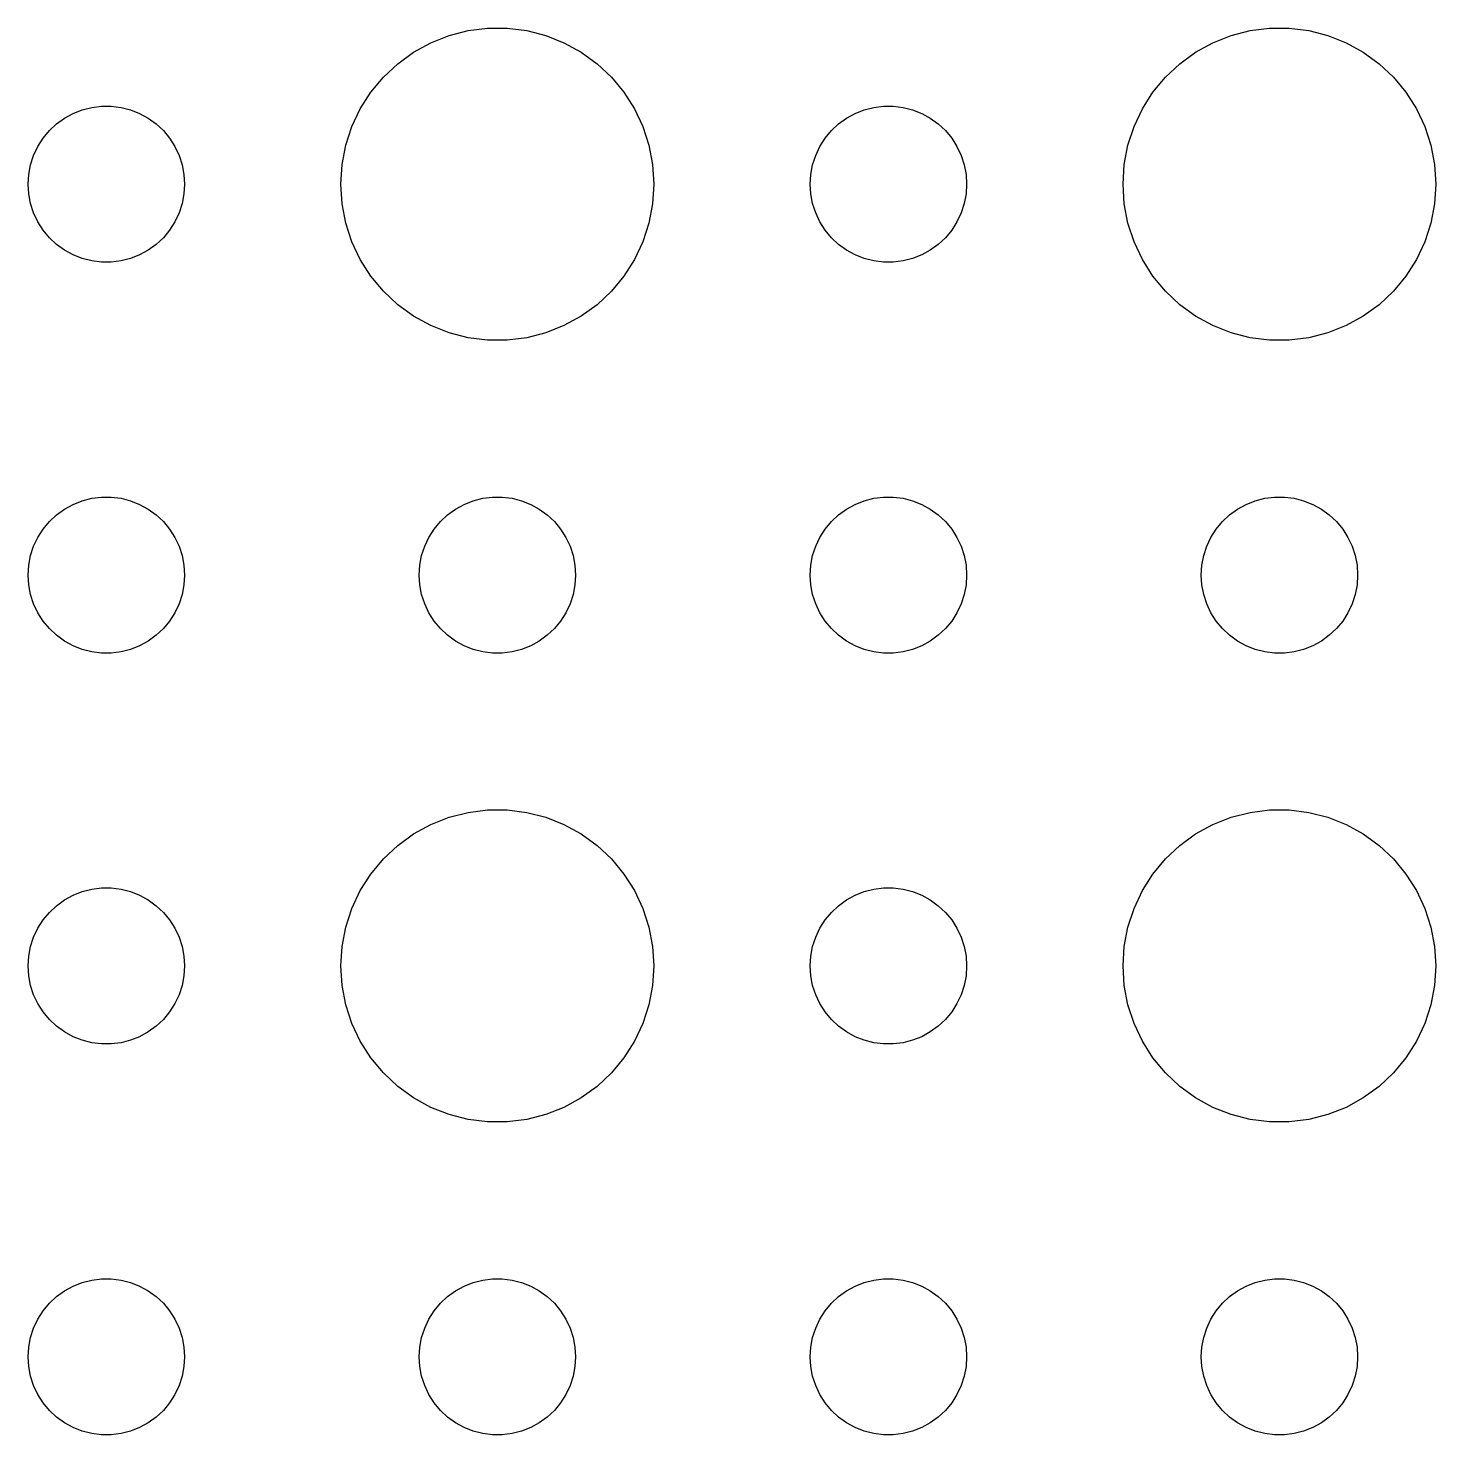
# Model space of a CAD drawing. Header units: metres. Extents: x -157 to 157, y -157 to 157.
# Drawn here: x 6 to 33, y 81 to 107.99 of the extents above; entities that cross this region are included whole.
import ezdxf

# ---------------------------------------------------------------- set-up
doc = ezdxf.new("R2010")
doc.units = ezdxf.units.M

msp = doc.modelspace()

# ---------------------------------------------------------------- linework, layer by layer
for p, q in [((13.7227, 107.714), (14.0729, 107.853)), ((14.0729, 107.853), (14.4379, 107.947)), ((14.4379, 107.947), (14.8116, 107.994)), ((14.8116, 107.994), (15.1884, 107.994)), ((15.1884, 107.994), (15.5621, 107.947)), ((15.5621, 107.947), (15.927, 107.853)), ((15.927, 107.853), (16.2773, 107.714)), ((28.7227, 107.714), (29.0729, 107.853)), ((29.0729, 107.853), (29.4379, 107.947)), ((29.4379, 107.947), (29.8116, 107.994)), ((29.8116, 107.994), (30.1884, 107.994)), ((30.1884, 107.994), (30.5621, 107.947)), ((30.5621, 107.947), (30.927, 107.853)), ((30.927, 107.853), (31.2773, 107.714)), ((13.0877, 107.312), (13.3925, 107.533)), ((13.3925, 107.533), (13.7227, 107.714)), ((16.2773, 107.714), (16.6075, 107.533)), ((16.6075, 107.533), (16.9123, 107.312)), ((28.0877, 107.312), (28.3925, 107.533)), ((28.3925, 107.533), (28.7227, 107.714)), ((31.2773, 107.714), (31.6075, 107.533)), ((31.6075, 107.533), (31.9123, 107.312)), ((12.8131, 107.054), (13.0877, 107.312)), ((16.9123, 107.312), (17.1869, 107.054)), ((27.8131, 107.054), (28.0877, 107.312)), ((31.9123, 107.312), (32.1869, 107.054)), ((12.5729, 106.763), (12.8131, 107.054)), ((17.1869, 107.054), (17.427, 106.763)), ((27.5729, 106.763), (27.8131, 107.054)), ((32.1869, 107.054), (32.427, 106.763)), ((12.3711, 106.445), (12.5729, 106.763)), ((17.427, 106.763), (17.6289, 106.445)), ((27.3711, 106.445), (27.5729, 106.763)), ((32.427, 106.763), (32.6289, 106.445)), ((6.86133, 106.357), (7.03647, 106.427)), ((7.03647, 106.427), (7.21892, 106.473)), ((7.21892, 106.473), (7.40581, 106.497)), ((7.40581, 106.497), (7.59418, 106.497)), ((7.59418, 106.497), (7.78107, 106.473)), ((7.78107, 106.473), (7.96352, 106.427)), ((7.96352, 106.427), (8.13866, 106.357)), ((12.2107, 106.104), (12.3711, 106.445)), ((17.6289, 106.445), (17.7893, 106.104)), ((21.8613, 106.357), (22.0365, 106.427)), ((22.0365, 106.427), (22.2189, 106.473)), ((22.2189, 106.473), (22.4058, 106.497)), ((22.4058, 106.497), (22.5942, 106.497)), ((22.5942, 106.497), (22.7811, 106.473)), ((22.7811, 106.473), (22.9635, 106.427)), ((22.9635, 106.427), (23.1387, 106.357)), ((27.2107, 106.104), (27.3711, 106.445)), ((32.6289, 106.445), (32.7893, 106.104)), ((6.40654, 106.027), (6.54385, 106.156)), ((6.54385, 106.156), (6.69626, 106.266)), ((6.69626, 106.266), (6.86133, 106.357)), ((8.13866, 106.357), (8.30373, 106.266)), ((8.30373, 106.266), (8.45613, 106.156)), ((8.45613, 106.156), (8.59344, 106.027)), ((21.4065, 106.027), (21.5439, 106.156)), ((21.5439, 106.156), (21.6963, 106.266)), ((21.6963, 106.266), (21.8613, 106.357)), ((23.1387, 106.357), (23.3037, 106.266)), ((23.3037, 106.266), (23.4561, 106.156)), ((23.4561, 106.156), (23.5934, 106.027)), ((6.18553, 105.723), (6.28647, 105.882)), ((6.28647, 105.882), (6.40654, 106.027)), ((8.59344, 106.027), (8.71352, 105.882)), ((8.71352, 105.882), (8.81445, 105.723)), ((12.0942, 105.746), (12.2107, 106.104)), ((17.7893, 106.104), (17.9057, 105.746)), ((21.1855, 105.723), (21.2865, 105.882)), ((21.2865, 105.882), (21.4065, 106.027)), ((23.5934, 106.027), (23.7135, 105.882)), ((23.7135, 105.882), (23.8145, 105.723)), ((27.0942, 105.746), (27.2107, 106.104)), ((32.7893, 106.104), (32.9057, 105.746)), ((6.10533, 105.552), (6.18553, 105.723)), ((8.81445, 105.723), (8.89465, 105.552)), ((12.0237, 105.376), (12.0942, 105.746)), ((17.9057, 105.746), (17.9763, 105.376)), ((21.1053, 105.552), (21.1855, 105.723)), ((23.8145, 105.723), (23.8947, 105.552)), ((27.0237, 105.376), (27.0942, 105.746)), ((32.9057, 105.746), (32.9763, 105.376)), ((6.01183, 105.188), (6.04712, 105.373)), ((6.04712, 105.373), (6.10533, 105.552)), ((8.89465, 105.552), (8.95287, 105.373)), ((8.95287, 105.373), (8.98816, 105.188)), ((12, 105), (12.0237, 105.376)), ((17.9763, 105.376), (18, 105)), ((21.0118, 105.188), (21.0471, 105.373)), ((21.0471, 105.373), (21.1053, 105.552)), ((23.8947, 105.552), (23.9529, 105.373)), ((23.9529, 105.373), (23.9882, 105.188)), ((27, 105), (27.0237, 105.376)), ((32.9763, 105.376), (33, 105)), ((6, 105), (6.01183, 105.188)), ((8.98816, 105.188), (9, 105)), ((21, 105), (21.0118, 105.188)), ((23.9882, 105.188), (24, 105)), ((6.01183, 104.812), (6, 105)), ((6.04712, 104.627), (6.01183, 104.812)), ((8.98816, 104.812), (8.95287, 104.627)), ((9, 105), (8.98816, 104.812)), ((12.0237, 104.624), (12, 105)), ((18, 105), (17.9763, 104.624)), ((21.0118, 104.812), (21, 105)), ((21.0471, 104.627), (21.0118, 104.812)), ((23.9882, 104.812), (23.9529, 104.627)), ((24, 105), (23.9882, 104.812)), ((27.0237, 104.624), (27, 105)), ((33, 105), (32.9763, 104.624)), ((6.10533, 104.448), (6.04712, 104.627)), ((8.95287, 104.627), (8.89465, 104.448)), ((12.0942, 104.254), (12.0237, 104.624)), ((17.9763, 104.624), (17.9057, 104.254)), ((21.1053, 104.448), (21.0471, 104.627)), ((23.9529, 104.627), (23.8947, 104.448)), ((27.0942, 104.254), (27.0237, 104.624)), ((32.9763, 104.624), (32.9057, 104.254)), ((6.18553, 104.277), (6.10533, 104.448)), ((6.28647, 104.118), (6.18553, 104.277)), ((8.81445, 104.277), (8.71352, 104.118)), ((8.89465, 104.448), (8.81445, 104.277)), ((12.2107, 103.896), (12.0942, 104.254)), ((17.9057, 104.254), (17.7893, 103.896)), ((21.1855, 104.277), (21.1053, 104.448)), ((21.2865, 104.118), (21.1855, 104.277)), ((23.8145, 104.277), (23.7135, 104.118)), ((23.8947, 104.448), (23.8145, 104.277)), ((27.2107, 103.896), (27.0942, 104.254)), ((32.9057, 104.254), (32.7893, 103.896)), ((6.40654, 103.973), (6.28647, 104.118)), ((6.54385, 103.844), (6.40654, 103.973)), ((8.59344, 103.973), (8.45613, 103.844)), ((8.71352, 104.118), (8.59344, 103.973)), ((21.4065, 103.973), (21.2865, 104.118)), ((21.5439, 103.844), (21.4065, 103.973)), ((23.5934, 103.973), (23.4561, 103.844)), ((23.7135, 104.118), (23.5934, 103.973)), ((6.69626, 103.734), (6.54385, 103.844)), ((6.86133, 103.643), (6.69626, 103.734)), ((8.30373, 103.734), (8.13866, 103.643)), ((8.45613, 103.844), (8.30373, 103.734)), ((12.3711, 103.555), (12.2107, 103.896)), ((17.7893, 103.896), (17.6289, 103.555)), ((21.6963, 103.734), (21.5439, 103.844)), ((21.8613, 103.643), (21.6963, 103.734)), ((23.3037, 103.734), (23.1387, 103.643)), ((23.4561, 103.844), (23.3037, 103.734)), ((27.3711, 103.555), (27.2107, 103.896)), ((32.7893, 103.896), (32.6289, 103.555)), ((7.03647, 103.573), (6.86133, 103.643)), ((7.21892, 103.527), (7.03647, 103.573)), ((7.40581, 103.503), (7.21892, 103.527)), ((7.59418, 103.503), (7.40581, 103.503)), ((7.78107, 103.527), (7.59418, 103.503)), ((7.96352, 103.573), (7.78107, 103.527)), ((8.13866, 103.643), (7.96352, 103.573)), ((12.5729, 103.237), (12.3711, 103.555)), ((17.6289, 103.555), (17.427, 103.237)), ((22.0365, 103.573), (21.8613, 103.643)), ((22.2189, 103.527), (22.0365, 103.573)), ((22.4058, 103.503), (22.2189, 103.527)), ((22.5942, 103.503), (22.4058, 103.503)), ((22.7811, 103.527), (22.5942, 103.503)), ((22.9635, 103.573), (22.7811, 103.527)), ((23.1387, 103.643), (22.9635, 103.573)), ((27.5729, 103.237), (27.3711, 103.555)), ((32.6289, 103.555), (32.427, 103.237)), ((12.8131, 102.946), (12.5729, 103.237)), ((17.427, 103.237), (17.1869, 102.946)), ((27.8131, 102.946), (27.5729, 103.237)), ((32.427, 103.237), (32.1869, 102.946)), ((13.0877, 102.688), (12.8131, 102.946)), ((17.1869, 102.946), (16.9123, 102.688)), ((28.0877, 102.688), (27.8131, 102.946)), ((32.1869, 102.946), (31.9123, 102.688)), ((13.3925, 102.467), (13.0877, 102.688)), ((16.9123, 102.688), (16.6075, 102.467)), ((28.3925, 102.467), (28.0877, 102.688)), ((31.9123, 102.688), (31.6075, 102.467)), ((13.7227, 102.286), (13.3925, 102.467)), ((16.6075, 102.467), (16.2773, 102.286)), ((28.7227, 102.286), (28.3925, 102.467)), ((31.6075, 102.467), (31.2773, 102.286)), ((14.0729, 102.147), (13.7227, 102.286)), ((14.4379, 102.053), (14.0729, 102.147)), ((15.927, 102.147), (15.5621, 102.053)), ((16.2773, 102.286), (15.927, 102.147)), ((29.0729, 102.147), (28.7227, 102.286)), ((29.4379, 102.053), (29.0729, 102.147)), ((30.927, 102.147), (30.5621, 102.053)), ((31.2773, 102.286), (30.927, 102.147)), ((14.8116, 102.006), (14.4379, 102.053)), ((15.1884, 102.006), (14.8116, 102.006)), ((15.5621, 102.053), (15.1884, 102.006)), ((29.8116, 102.006), (29.4379, 102.053)), ((30.1884, 102.006), (29.8116, 102.006)), ((30.5621, 102.053), (30.1884, 102.006)), ((6.69626, 98.7665), (6.86133, 98.8572)), ((6.86133, 98.8572), (7.03647, 98.9266)), ((7.03647, 98.9266), (7.21892, 98.9734)), ((7.21892, 98.9734), (7.40581, 98.997)), ((7.40581, 98.997), (7.59418, 98.997)), ((7.59418, 98.997), (7.78107, 98.9734)), ((7.78107, 98.9734), (7.96352, 98.9266)), ((7.96352, 98.9266), (8.13866, 98.8572)), ((8.13866, 98.8572), (8.30373, 98.7665)), ((14.1963, 98.7665), (14.3613, 98.8572)), ((14.3613, 98.8572), (14.5365, 98.9266)), ((14.5365, 98.9266), (14.7189, 98.9734)), ((14.7189, 98.9734), (14.9058, 98.997)), ((14.9058, 98.997), (15.0942, 98.997)), ((15.0942, 98.997), (15.2811, 98.9734)), ((15.2811, 98.9734), (15.4635, 98.9266)), ((15.4635, 98.9266), (15.6387, 98.8572)), ((15.6387, 98.8572), (15.8037, 98.7665)), ((21.6963, 98.7665), (21.8613, 98.8572)), ((21.8613, 98.8572), (22.0365, 98.9266)), ((22.0365, 98.9266), (22.2189, 98.9734)), ((22.2189, 98.9734), (22.4058, 98.997)), ((22.4058, 98.997), (22.5942, 98.997)), ((22.5942, 98.997), (22.7811, 98.9734)), ((22.7811, 98.9734), (22.9635, 98.9266)), ((22.9635, 98.9266), (23.1387, 98.8572)), ((23.1387, 98.8572), (23.3037, 98.7665)), ((29.1963, 98.7665), (29.3613, 98.8572)), ((29.3613, 98.8572), (29.5365, 98.9266)), ((29.5365, 98.9266), (29.7189, 98.9734)), ((29.7189, 98.9734), (29.9058, 98.997)), ((29.9058, 98.997), (30.0942, 98.997)), ((30.0942, 98.997), (30.2811, 98.9734)), ((30.2811, 98.9734), (30.4635, 98.9266)), ((30.4635, 98.9266), (30.6387, 98.8572)), ((30.6387, 98.8572), (30.8037, 98.7665)), ((6.40654, 98.5268), (6.54385, 98.6558)), ((6.54385, 98.6558), (6.69626, 98.7665)), ((8.30373, 98.7665), (8.45613, 98.6558)), ((8.45613, 98.6558), (8.59344, 98.5268)), ((13.9065, 98.5268), (14.0439, 98.6558)), ((14.0439, 98.6558), (14.1963, 98.7665)), ((15.8037, 98.7665), (15.9561, 98.6558)), ((15.9561, 98.6558), (16.0934, 98.5268)), ((21.4065, 98.5268), (21.5439, 98.6558)), ((21.5439, 98.6558), (21.6963, 98.7665)), ((23.3037, 98.7665), (23.4561, 98.6558)), ((23.4561, 98.6558), (23.5934, 98.5268)), ((28.9065, 98.5268), (29.0439, 98.6558)), ((29.0439, 98.6558), (29.1963, 98.7665)), ((30.8037, 98.7665), (30.9561, 98.6558)), ((30.9561, 98.6558), (31.0934, 98.5268)), ((6.18553, 98.2226), (6.28647, 98.3817)), ((6.28647, 98.3817), (6.40654, 98.5268)), ((8.59344, 98.5268), (8.71352, 98.3817)), ((8.71352, 98.3817), (8.81445, 98.2226)), ((13.6855, 98.2226), (13.7865, 98.3817)), ((13.7865, 98.3817), (13.9065, 98.5268)), ((16.0934, 98.5268), (16.2135, 98.3817)), ((16.2135, 98.3817), (16.3145, 98.2226)), ((21.1855, 98.2226), (21.2865, 98.3817)), ((21.2865, 98.3817), (21.4065, 98.5268)), ((23.5934, 98.5268), (23.7135, 98.3817)), ((23.7135, 98.3817), (23.8145, 98.2226)), ((28.6855, 98.2226), (28.7865, 98.3817)), ((28.7865, 98.3817), (28.9065, 98.5268)), ((31.0934, 98.5268), (31.2135, 98.3817)), ((31.2135, 98.3817), (31.3145, 98.2226)), ((6.04712, 97.873), (6.10533, 98.0522)), ((6.10533, 98.0522), (6.18553, 98.2226)), ((8.81445, 98.2226), (8.89465, 98.0522)), ((8.89465, 98.0522), (8.95287, 97.873)), ((13.5471, 97.873), (13.6053, 98.0522)), ((13.6053, 98.0522), (13.6855, 98.2226)), ((16.3145, 98.2226), (16.3947, 98.0522)), ((16.3947, 98.0522), (16.4529, 97.873)), ((21.0471, 97.873), (21.1053, 98.0522)), ((21.1053, 98.0522), (21.1855, 98.2226)), ((23.8145, 98.2226), (23.8947, 98.0522)), ((23.8947, 98.0522), (23.9529, 97.873)), ((28.5471, 97.873), (28.6053, 98.0522)), ((28.6053, 98.0522), (28.6855, 98.2226)), ((31.3145, 98.2226), (31.3947, 98.0522)), ((31.3947, 98.0522), (31.4529, 97.873)), ((6.01183, 97.688), (6.04712, 97.873)), ((8.95287, 97.873), (8.98816, 97.688)), ((13.5118, 97.688), (13.5471, 97.873)), ((16.4529, 97.873), (16.4882, 97.688)), ((21.0118, 97.688), (21.0471, 97.873)), ((23.9529, 97.873), (23.9882, 97.688)), ((28.5118, 97.688), (28.5471, 97.873)), ((31.4529, 97.873), (31.4882, 97.688)), ((6, 97.5), (6.01183, 97.688)), ((6.01183, 97.312), (6, 97.5)), ((8.98816, 97.688), (9, 97.5)), ((9, 97.5), (8.98816, 97.312)), ((13.5, 97.5), (13.5118, 97.688)), ((13.5118, 97.312), (13.5, 97.5)), ((16.4882, 97.688), (16.5, 97.5)), ((16.5, 97.5), (16.4882, 97.312)), ((21, 97.5), (21.0118, 97.688)), ((21.0118, 97.312), (21, 97.5)), ((23.9882, 97.688), (24, 97.5)), ((24, 97.5), (23.9882, 97.312)), ((28.5, 97.5), (28.5118, 97.688)), ((28.5118, 97.312), (28.5, 97.5)), ((31.4882, 97.688), (31.5, 97.5)), ((31.5, 97.5), (31.4882, 97.312)), ((6.04712, 97.127), (6.01183, 97.312)), ((8.98816, 97.312), (8.95287, 97.127)), ((13.5471, 97.127), (13.5118, 97.312)), ((16.4882, 97.312), (16.4529, 97.127)), ((21.0471, 97.127), (21.0118, 97.312)), ((23.9882, 97.312), (23.9529, 97.127)), ((28.5471, 97.127), (28.5118, 97.312)), ((31.4882, 97.312), (31.4529, 97.127)), ((6.10533, 96.9478), (6.04712, 97.127)), ((6.18553, 96.7774), (6.10533, 96.9478)), ((8.89465, 96.9478), (8.81445, 96.7774)), ((8.95287, 97.127), (8.89465, 96.9478)), ((13.6053, 96.9478), (13.5471, 97.127)), ((13.6855, 96.7774), (13.6053, 96.9478)), ((16.3947, 96.9478), (16.3145, 96.7774)), ((16.4529, 97.127), (16.3947, 96.9478)), ((21.1053, 96.9478), (21.0471, 97.127)), ((21.1855, 96.7774), (21.1053, 96.9478)), ((23.8947, 96.9478), (23.8145, 96.7774)), ((23.9529, 97.127), (23.8947, 96.9478)), ((28.6053, 96.9478), (28.5471, 97.127)), ((28.6855, 96.7774), (28.6053, 96.9478)), ((31.3947, 96.9478), (31.3145, 96.7774)), ((31.4529, 97.127), (31.3947, 96.9478)), ((6.28647, 96.6183), (6.18553, 96.7774)), ((8.81445, 96.7774), (8.71352, 96.6183)), ((13.7865, 96.6183), (13.6855, 96.7774)), ((16.3145, 96.7774), (16.2135, 96.6183)), ((21.2865, 96.6183), (21.1855, 96.7774)), ((23.8145, 96.7774), (23.7135, 96.6183)), ((28.7865, 96.6183), (28.6855, 96.7774)), ((31.3145, 96.7774), (31.2135, 96.6183)), ((6.40654, 96.4732), (6.28647, 96.6183)), ((6.54385, 96.3442), (6.40654, 96.4732)), ((8.59344, 96.4732), (8.45613, 96.3442)), ((8.71352, 96.6183), (8.59344, 96.4732)), ((13.9065, 96.4732), (13.7865, 96.6183)), ((14.0439, 96.3442), (13.9065, 96.4732)), ((16.0934, 96.4732), (15.9561, 96.3442)), ((16.2135, 96.6183), (16.0934, 96.4732)), ((21.4065, 96.4732), (21.2865, 96.6183)), ((21.5439, 96.3442), (21.4065, 96.4732)), ((23.5934, 96.4732), (23.4561, 96.3442)), ((23.7135, 96.6183), (23.5934, 96.4732)), ((28.9065, 96.4732), (28.7865, 96.6183)), ((29.0439, 96.3442), (28.9065, 96.4732)), ((31.0934, 96.4732), (30.9561, 96.3442)), ((31.2135, 96.6183), (31.0934, 96.4732)), ((6.69626, 96.2335), (6.54385, 96.3442)), ((6.86133, 96.1428), (6.69626, 96.2335)), ((7.03647, 96.0734), (6.86133, 96.1428)), ((8.13866, 96.1428), (7.96352, 96.0734)), ((8.30373, 96.2335), (8.13866, 96.1428)), ((8.45613, 96.3442), (8.30373, 96.2335)), ((14.1963, 96.2335), (14.0439, 96.3442)), ((14.3613, 96.1428), (14.1963, 96.2335)), ((14.5365, 96.0734), (14.3613, 96.1428)), ((15.6387, 96.1428), (15.4635, 96.0734)), ((15.8037, 96.2335), (15.6387, 96.1428)), ((15.9561, 96.3442), (15.8037, 96.2335)), ((21.6963, 96.2335), (21.5439, 96.3442)), ((21.8613, 96.1428), (21.6963, 96.2335)), ((22.0365, 96.0734), (21.8613, 96.1428)), ((23.1387, 96.1428), (22.9635, 96.0734)), ((23.3037, 96.2335), (23.1387, 96.1428)), ((23.4561, 96.3442), (23.3037, 96.2335)), ((29.1963, 96.2335), (29.0439, 96.3442)), ((29.3613, 96.1428), (29.1963, 96.2335)), ((29.5365, 96.0734), (29.3613, 96.1428)), ((30.6387, 96.1428), (30.4635, 96.0734)), ((30.8037, 96.2335), (30.6387, 96.1428)), ((30.9561, 96.3442), (30.8037, 96.2335)), ((7.21892, 96.0266), (7.03647, 96.0734)), ((7.40581, 96.003), (7.21892, 96.0266)), ((7.59418, 96.003), (7.40581, 96.003)), ((7.78107, 96.0266), (7.59418, 96.003)), ((7.96352, 96.0734), (7.78107, 96.0266)), ((14.7189, 96.0266), (14.5365, 96.0734)), ((14.9058, 96.003), (14.7189, 96.0266)), ((15.0942, 96.003), (14.9058, 96.003)), ((15.2811, 96.0266), (15.0942, 96.003)), ((15.4635, 96.0734), (15.2811, 96.0266)), ((22.2189, 96.0266), (22.0365, 96.0734)), ((22.4058, 96.003), (22.2189, 96.0266)), ((22.5942, 96.003), (22.4058, 96.003)), ((22.7811, 96.0266), (22.5942, 96.003)), ((22.9635, 96.0734), (22.7811, 96.0266)), ((29.7189, 96.0266), (29.5365, 96.0734)), ((29.9058, 96.003), (29.7189, 96.0266)), ((30.0942, 96.003), (29.9058, 96.003)), ((30.2811, 96.0266), (30.0942, 96.003)), ((30.4635, 96.0734), (30.2811, 96.0266)), ((14.0729, 92.8532), (14.4379, 92.9469)), ((14.4379, 92.9469), (14.8116, 92.9941)), ((14.8116, 92.9941), (15.1884, 92.9941)), ((15.1884, 92.9941), (15.5621, 92.9469)), ((15.5621, 92.9469), (15.927, 92.8532)), ((29.0729, 92.8532), (29.4379, 92.9469)), ((29.4379, 92.9469), (29.8116, 92.9941)), ((29.8116, 92.9941), (30.1884, 92.9941)), ((30.1884, 92.9941), (30.5621, 92.9469)), ((30.5621, 92.9469), (30.927, 92.8532)), ((13.3925, 92.533), (13.7227, 92.7145)), ((13.7227, 92.7145), (14.0729, 92.8532)), ((15.927, 92.8532), (16.2773, 92.7145)), ((16.2773, 92.7145), (16.6075, 92.533)), ((28.3925, 92.533), (28.7227, 92.7145)), ((28.7227, 92.7145), (29.0729, 92.8532)), ((30.927, 92.8532), (31.2773, 92.7145)), ((31.2773, 92.7145), (31.6075, 92.533)), ((13.0877, 92.3115), (13.3925, 92.533)), ((16.6075, 92.533), (16.9123, 92.3115)), ((28.0877, 92.3115), (28.3925, 92.533)), ((31.6075, 92.533), (31.9123, 92.3115)), ((12.8131, 92.0536), (13.0877, 92.3115)), ((16.9123, 92.3115), (17.1869, 92.0536)), ((27.8131, 92.0536), (28.0877, 92.3115)), ((31.9123, 92.3115), (32.1869, 92.0536)), ((12.5729, 91.7634), (12.8131, 92.0536)), ((17.1869, 92.0536), (17.427, 91.7634)), ((27.5729, 91.7634), (27.8131, 92.0536)), ((32.1869, 92.0536), (32.427, 91.7634)), ((12.3711, 91.4453), (12.5729, 91.7634)), ((17.427, 91.7634), (17.6289, 91.4453)), ((27.3711, 91.4453), (27.5729, 91.7634)), ((32.427, 91.7634), (32.6289, 91.4453)), ((6.54385, 91.1558), (6.69626, 91.2665)), ((6.69626, 91.2665), (6.86133, 91.3572)), ((6.86133, 91.3572), (7.03647, 91.4266)), ((7.03647, 91.4266), (7.21892, 91.4734)), ((7.21892, 91.4734), (7.40581, 91.497)), ((7.40581, 91.497), (7.59418, 91.497)), ((7.59418, 91.497), (7.78107, 91.4734)), ((7.78107, 91.4734), (7.96352, 91.4266)), ((7.96352, 91.4266), (8.13866, 91.3572)), ((8.13866, 91.3572), (8.30373, 91.2665)), ((8.30373, 91.2665), (8.45613, 91.1558)), ((12.2107, 91.1044), (12.3711, 91.4453)), ((17.6289, 91.4453), (17.7893, 91.1044)), ((21.5439, 91.1558), (21.6963, 91.2665)), ((21.6963, 91.2665), (21.8613, 91.3572)), ((21.8613, 91.3572), (22.0365, 91.4266)), ((22.0365, 91.4266), (22.2189, 91.4734)), ((22.2189, 91.4734), (22.4058, 91.497)), ((22.4058, 91.497), (22.5942, 91.497)), ((22.5942, 91.497), (22.7811, 91.4734)), ((22.7811, 91.4734), (22.9635, 91.4266)), ((22.9635, 91.4266), (23.1387, 91.3572)), ((23.1387, 91.3572), (23.3037, 91.2665)), ((23.3037, 91.2665), (23.4561, 91.1558)), ((27.2107, 91.1044), (27.3711, 91.4453)), ((32.6289, 91.4453), (32.7893, 91.1044)), ((6.28647, 90.8817), (6.40654, 91.0268)), ((6.40654, 91.0268), (6.54385, 91.1558)), ((8.45613, 91.1558), (8.59344, 91.0268)), ((8.59344, 91.0268), (8.71352, 90.8817)), ((12.0942, 90.7461), (12.2107, 91.1044)), ((17.7893, 91.1044), (17.9057, 90.7461)), ((21.2865, 90.8817), (21.4065, 91.0268)), ((21.4065, 91.0268), (21.5439, 91.1558)), ((23.4561, 91.1558), (23.5934, 91.0268)), ((23.5934, 91.0268), (23.7135, 90.8817)), ((27.0942, 90.7461), (27.2107, 91.1044)), ((32.7893, 91.1044), (32.9057, 90.7461)), ((6.10533, 90.5522), (6.18553, 90.7226)), ((6.18553, 90.7226), (6.28647, 90.8817)), ((8.71352, 90.8817), (8.81445, 90.7226)), ((8.81445, 90.7226), (8.89465, 90.5522)), ((12.0237, 90.376), (12.0942, 90.7461)), ((17.9057, 90.7461), (17.9763, 90.376)), ((21.1053, 90.5522), (21.1855, 90.7226)), ((21.1855, 90.7226), (21.2865, 90.8817)), ((23.7135, 90.8817), (23.8145, 90.7226)), ((23.8145, 90.7226), (23.8947, 90.5522)), ((27.0237, 90.376), (27.0942, 90.7461)), ((32.9057, 90.7461), (32.9763, 90.376)), ((6.04712, 90.373), (6.10533, 90.5522)), ((8.89465, 90.5522), (8.95287, 90.373)), ((21.0471, 90.373), (21.1053, 90.5522)), ((23.8947, 90.5522), (23.9529, 90.373)), ((6, 90), (6.01183, 90.188)), ((6.01183, 90.188), (6.04712, 90.373)), ((8.95287, 90.373), (8.98816, 90.188)), ((8.98816, 90.188), (9, 90)), ((12, 90), (12.0237, 90.376)), ((17.9763, 90.376), (18, 90)), ((21, 90), (21.0118, 90.188)), ((21.0118, 90.188), (21.0471, 90.373)), ((23.9529, 90.373), (23.9882, 90.188)), ((23.9882, 90.188), (24, 90)), ((27, 90), (27.0237, 90.376)), ((32.9763, 90.376), (33, 90)), ((6.01183, 89.812), (6, 90)), ((9, 90), (8.98816, 89.812)), ((12.0237, 89.624), (12, 90)), ((18, 90), (17.9763, 89.624)), ((21.0118, 89.812), (21, 90)), ((24, 90), (23.9882, 89.812)), ((27.0237, 89.624), (27, 90)), ((33, 90), (32.9763, 89.624)), ((6.04712, 89.627), (6.01183, 89.812)), ((8.98816, 89.812), (8.95287, 89.627)), ((21.0471, 89.627), (21.0118, 89.812)), ((23.9882, 89.812), (23.9529, 89.627)), ((6.10533, 89.4478), (6.04712, 89.627)), ((6.18553, 89.2774), (6.10533, 89.4478)), ((8.89465, 89.4478), (8.81445, 89.2774)), ((8.95287, 89.627), (8.89465, 89.4478)), ((12.0942, 89.2539), (12.0237, 89.624)), ((17.9763, 89.624), (17.9057, 89.2539)), ((21.1053, 89.4478), (21.0471, 89.627)), ((21.1855, 89.2774), (21.1053, 89.4478)), ((23.8947, 89.4478), (23.8145, 89.2774)), ((23.9529, 89.627), (23.8947, 89.4478)), ((27.0942, 89.2539), (27.0237, 89.624)), ((32.9763, 89.624), (32.9057, 89.2539)), ((6.28647, 89.1183), (6.18553, 89.2774)), ((6.40654, 88.9732), (6.28647, 89.1183)), ((8.71352, 89.1183), (8.59344, 88.9732)), ((8.81445, 89.2774), (8.71352, 89.1183)), ((12.2107, 88.8956), (12.0942, 89.2539)), ((17.9057, 89.2539), (17.7893, 88.8956)), ((21.2865, 89.1183), (21.1855, 89.2774)), ((21.4065, 88.9732), (21.2865, 89.1183)), ((23.7135, 89.1183), (23.5934, 88.9732)), ((23.8145, 89.2774), (23.7135, 89.1183)), ((27.2107, 88.8956), (27.0942, 89.2539)), ((32.9057, 89.2539), (32.7893, 88.8956)), ((6.54385, 88.8442), (6.40654, 88.9732)), ((6.69626, 88.7335), (6.54385, 88.8442)), ((8.45613, 88.8442), (8.30373, 88.7335)), ((8.59344, 88.9732), (8.45613, 88.8442)), ((12.3711, 88.5547), (12.2107, 88.8956)), ((17.7893, 88.8956), (17.6289, 88.5547)), ((21.5439, 88.8442), (21.4065, 88.9732)), ((21.6963, 88.7335), (21.5439, 88.8442)), ((23.4561, 88.8442), (23.3037, 88.7335)), ((23.5934, 88.9732), (23.4561, 88.8442)), ((27.3711, 88.5547), (27.2107, 88.8956)), ((32.7893, 88.8956), (32.6289, 88.5547)), ((6.86133, 88.6428), (6.69626, 88.7335)), ((7.03647, 88.5734), (6.86133, 88.6428)), ((7.21892, 88.5266), (7.03647, 88.5734)), ((7.96352, 88.5734), (7.78107, 88.5266)), ((8.13866, 88.6428), (7.96352, 88.5734)), ((8.30373, 88.7335), (8.13866, 88.6428)), ((21.8613, 88.6428), (21.6963, 88.7335)), ((22.0365, 88.5734), (21.8613, 88.6428)), ((22.2189, 88.5266), (22.0365, 88.5734)), ((22.9635, 88.5734), (22.7811, 88.5266)), ((23.1387, 88.6428), (22.9635, 88.5734)), ((23.3037, 88.7335), (23.1387, 88.6428)), ((7.40581, 88.503), (7.21892, 88.5266)), ((7.59418, 88.503), (7.40581, 88.503)), ((7.78107, 88.5266), (7.59418, 88.503)), ((12.5729, 88.2366), (12.3711, 88.5547)), ((17.6289, 88.5547), (17.427, 88.2366)), ((22.4058, 88.503), (22.2189, 88.5266)), ((22.5942, 88.503), (22.4058, 88.503)), ((22.7811, 88.5266), (22.5942, 88.503)), ((27.5729, 88.2366), (27.3711, 88.5547)), ((32.6289, 88.5547), (32.427, 88.2366)), ((12.8131, 87.9464), (12.5729, 88.2366)), ((17.427, 88.2366), (17.1869, 87.9464)), ((27.8131, 87.9464), (27.5729, 88.2366)), ((32.427, 88.2366), (32.1869, 87.9464)), ((13.0877, 87.6885), (12.8131, 87.9464)), ((17.1869, 87.9464), (16.9123, 87.6885)), ((28.0877, 87.6885), (27.8131, 87.9464)), ((32.1869, 87.9464), (31.9123, 87.6885)), ((13.3925, 87.467), (13.0877, 87.6885)), ((16.9123, 87.6885), (16.6075, 87.467)), ((28.3925, 87.467), (28.0877, 87.6885)), ((31.9123, 87.6885), (31.6075, 87.467)), ((13.7227, 87.2855), (13.3925, 87.467)), ((14.0729, 87.1468), (13.7227, 87.2855)), ((16.2773, 87.2855), (15.927, 87.1468)), ((16.6075, 87.467), (16.2773, 87.2855)), ((28.7227, 87.2855), (28.3925, 87.467)), ((29.0729, 87.1468), (28.7227, 87.2855)), ((31.2773, 87.2855), (30.927, 87.1468)), ((31.6075, 87.467), (31.2773, 87.2855)), ((14.4379, 87.0531), (14.0729, 87.1468)), ((14.8116, 87.0059), (14.4379, 87.0531)), ((15.1884, 87.0059), (14.8116, 87.0059)), ((15.5621, 87.0531), (15.1884, 87.0059)), ((15.927, 87.1468), (15.5621, 87.0531)), ((29.4379, 87.0531), (29.0729, 87.1468)), ((29.8116, 87.0059), (29.4379, 87.0531)), ((30.1884, 87.0059), (29.8116, 87.0059)), ((30.5621, 87.0531), (30.1884, 87.0059)), ((30.927, 87.1468), (30.5621, 87.0531)), ((7.03647, 83.9266), (7.21892, 83.9734)), ((7.21892, 83.9734), (7.40581, 83.997)), ((7.40581, 83.997), (7.59418, 83.997)), ((7.59418, 83.997), (7.78107, 83.9734)), ((7.78107, 83.9734), (7.96352, 83.9266)), ((14.5365, 83.9266), (14.7189, 83.9734)), ((14.7189, 83.9734), (14.9058, 83.997)), ((14.9058, 83.997), (15.0942, 83.997)), ((15.0942, 83.997), (15.2811, 83.9734)), ((15.2811, 83.9734), (15.4635, 83.9266)), ((22.0365, 83.9266), (22.2189, 83.9734)), ((22.2189, 83.9734), (22.4058, 83.997)), ((22.4058, 83.997), (22.5942, 83.997)), ((22.5942, 83.997), (22.7811, 83.9734)), ((22.7811, 83.9734), (22.9635, 83.9266)), ((29.5365, 83.9266), (29.7189, 83.9734)), ((29.7189, 83.9734), (29.9058, 83.997)), ((29.9058, 83.997), (30.0942, 83.997)), ((30.0942, 83.997), (30.2811, 83.9734)), ((30.2811, 83.9734), (30.4635, 83.9266)), ((6.54385, 83.6558), (6.69626, 83.7665)), ((6.69626, 83.7665), (6.86133, 83.8572)), ((6.86133, 83.8572), (7.03647, 83.9266)), ((7.96352, 83.9266), (8.13866, 83.8572)), ((8.13866, 83.8572), (8.30373, 83.7665)), ((8.30373, 83.7665), (8.45613, 83.6558)), ((14.0439, 83.6558), (14.1963, 83.7665)), ((14.1963, 83.7665), (14.3613, 83.8572)), ((14.3613, 83.8572), (14.5365, 83.9266)), ((15.4635, 83.9266), (15.6387, 83.8572)), ((15.6387, 83.8572), (15.8037, 83.7665)), ((15.8037, 83.7665), (15.9561, 83.6558)), ((21.5439, 83.6558), (21.6963, 83.7665)), ((21.6963, 83.7665), (21.8613, 83.8572)), ((21.8613, 83.8572), (22.0365, 83.9266)), ((22.9635, 83.9266), (23.1387, 83.8572)), ((23.1387, 83.8572), (23.3037, 83.7665)), ((23.3037, 83.7665), (23.4561, 83.6558)), ((29.0439, 83.6558), (29.1963, 83.7665)), ((29.1963, 83.7665), (29.3613, 83.8572)), ((29.3613, 83.8572), (29.5365, 83.9266)), ((30.4635, 83.9266), (30.6387, 83.8572)), ((30.6387, 83.8572), (30.8037, 83.7665)), ((30.8037, 83.7665), (30.9561, 83.6558)), ((6.28647, 83.3817), (6.40654, 83.5268)), ((6.40654, 83.5268), (6.54385, 83.6558)), ((8.45613, 83.6558), (8.59344, 83.5268)), ((8.59344, 83.5268), (8.71352, 83.3817)), ((13.7865, 83.3817), (13.9065, 83.5268)), ((13.9065, 83.5268), (14.0439, 83.6558)), ((15.9561, 83.6558), (16.0934, 83.5268)), ((16.0934, 83.5268), (16.2135, 83.3817)), ((21.2865, 83.3817), (21.4065, 83.5268)), ((21.4065, 83.5268), (21.5439, 83.6558)), ((23.4561, 83.6558), (23.5934, 83.5268)), ((23.5934, 83.5268), (23.7135, 83.3817)), ((28.7865, 83.3817), (28.9065, 83.5268)), ((28.9065, 83.5268), (29.0439, 83.6558)), ((30.9561, 83.6558), (31.0934, 83.5268)), ((31.0934, 83.5268), (31.2135, 83.3817)), ((6.10533, 83.0522), (6.18553, 83.2226)), ((6.18553, 83.2226), (6.28647, 83.3817)), ((8.71352, 83.3817), (8.81445, 83.2226)), ((8.81445, 83.2226), (8.89465, 83.0522)), ((13.6053, 83.0522), (13.6855, 83.2226)), ((13.6855, 83.2226), (13.7865, 83.3817)), ((16.2135, 83.3817), (16.3145, 83.2226)), ((16.3145, 83.2226), (16.3947, 83.0522)), ((21.1053, 83.0522), (21.1855, 83.2226)), ((21.1855, 83.2226), (21.2865, 83.3817)), ((23.7135, 83.3817), (23.8145, 83.2226)), ((23.8145, 83.2226), (23.8947, 83.0522)), ((28.6053, 83.0522), (28.6855, 83.2226)), ((28.6855, 83.2226), (28.7865, 83.3817)), ((31.2135, 83.3817), (31.3145, 83.2226)), ((31.3145, 83.2226), (31.3947, 83.0522)), ((6.04712, 82.873), (6.10533, 83.0522)), ((8.89465, 83.0522), (8.95287, 82.873)), ((13.5471, 82.873), (13.6053, 83.0522)), ((16.3947, 83.0522), (16.4529, 82.873)), ((21.0471, 82.873), (21.1053, 83.0522)), ((23.8947, 83.0522), (23.9529, 82.873)), ((28.5471, 82.873), (28.6053, 83.0522)), ((31.3947, 83.0522), (31.4529, 82.873)), ((6, 82.5), (6.01183, 82.688)), ((6.01183, 82.688), (6.04712, 82.873)), ((8.95287, 82.873), (8.98816, 82.688)), ((8.98816, 82.688), (9, 82.5)), ((13.5, 82.5), (13.5118, 82.688)), ((13.5118, 82.688), (13.5471, 82.873)), ((16.4529, 82.873), (16.4882, 82.688)), ((16.4882, 82.688), (16.5, 82.5)), ((21, 82.5), (21.0118, 82.688)), ((21.0118, 82.688), (21.0471, 82.873)), ((23.9529, 82.873), (23.9882, 82.688)), ((23.9882, 82.688), (24, 82.5)), ((28.5, 82.5), (28.5118, 82.688)), ((28.5118, 82.688), (28.5471, 82.873)), ((31.4529, 82.873), (31.4882, 82.688)), ((31.4882, 82.688), (31.5, 82.5)), ((6.01183, 82.312), (6, 82.5)), ((9, 82.5), (8.98816, 82.312)), ((13.5118, 82.312), (13.5, 82.5)), ((16.5, 82.5), (16.4882, 82.312)), ((21.0118, 82.312), (21, 82.5)), ((24, 82.5), (23.9882, 82.312)), ((28.5118, 82.312), (28.5, 82.5)), ((31.5, 82.5), (31.4882, 82.312)), ((6.04712, 82.127), (6.01183, 82.312)), ((6.10533, 81.9478), (6.04712, 82.127)), ((8.95287, 82.127), (8.89465, 81.9478)), ((8.98816, 82.312), (8.95287, 82.127)), ((13.5471, 82.127), (13.5118, 82.312)), ((13.6053, 81.9478), (13.5471, 82.127)), ((16.4529, 82.127), (16.3947, 81.9478)), ((16.4882, 82.312), (16.4529, 82.127)), ((21.0471, 82.127), (21.0118, 82.312)), ((21.1053, 81.9478), (21.0471, 82.127)), ((23.9529, 82.127), (23.8947, 81.9478)), ((23.9882, 82.312), (23.9529, 82.127)), ((28.5471, 82.127), (28.5118, 82.312)), ((28.6053, 81.9478), (28.5471, 82.127)), ((31.4529, 82.127), (31.3947, 81.9478)), ((31.4882, 82.312), (31.4529, 82.127)), ((6.18553, 81.7774), (6.10533, 81.9478)), ((8.89465, 81.9478), (8.81445, 81.7774)), ((13.6855, 81.7774), (13.6053, 81.9478)), ((16.3947, 81.9478), (16.3145, 81.7774)), ((21.1855, 81.7774), (21.1053, 81.9478)), ((23.8947, 81.9478), (23.8145, 81.7774)), ((28.6855, 81.7774), (28.6053, 81.9478)), ((31.3947, 81.9478), (31.3145, 81.7774)), ((6.28647, 81.6183), (6.18553, 81.7774)), ((6.40654, 81.4732), (6.28647, 81.6183)), ((8.71352, 81.6183), (8.59344, 81.4732)), ((8.81445, 81.7774), (8.71352, 81.6183)), ((13.7865, 81.6183), (13.6855, 81.7774)), ((13.9065, 81.4732), (13.7865, 81.6183)), ((16.2135, 81.6183), (16.0934, 81.4732)), ((16.3145, 81.7774), (16.2135, 81.6183)), ((21.2865, 81.6183), (21.1855, 81.7774)), ((21.4065, 81.4732), (21.2865, 81.6183)), ((23.7135, 81.6183), (23.5934, 81.4732)), ((23.8145, 81.7774), (23.7135, 81.6183)), ((28.7865, 81.6183), (28.6855, 81.7774)), ((28.9065, 81.4732), (28.7865, 81.6183)), ((31.2135, 81.6183), (31.0934, 81.4732)), ((31.3145, 81.7774), (31.2135, 81.6183)), ((6.54385, 81.3442), (6.40654, 81.4732)), ((6.69626, 81.2335), (6.54385, 81.3442)), ((8.45613, 81.3442), (8.30373, 81.2335)), ((8.59344, 81.4732), (8.45613, 81.3442)), ((14.0439, 81.3442), (13.9065, 81.4732)), ((14.1963, 81.2335), (14.0439, 81.3442)), ((15.9561, 81.3442), (15.8037, 81.2335)), ((16.0934, 81.4732), (15.9561, 81.3442)), ((21.5439, 81.3442), (21.4065, 81.4732)), ((21.6963, 81.2335), (21.5439, 81.3442)), ((23.4561, 81.3442), (23.3037, 81.2335)), ((23.5934, 81.4732), (23.4561, 81.3442)), ((29.0439, 81.3442), (28.9065, 81.4732)), ((29.1963, 81.2335), (29.0439, 81.3442)), ((30.9561, 81.3442), (30.8037, 81.2335)), ((31.0934, 81.4732), (30.9561, 81.3442)), ((6.86133, 81.1428), (6.69626, 81.2335)), ((7.03647, 81.0734), (6.86133, 81.1428)), ((7.21892, 81.0266), (7.03647, 81.0734)), ((7.40581, 81.003), (7.21892, 81.0266)), ((7.59418, 81.003), (7.40581, 81.003)), ((7.78107, 81.0266), (7.59418, 81.003)), ((7.96352, 81.0734), (7.78107, 81.0266)), ((8.13866, 81.1428), (7.96352, 81.0734)), ((8.30373, 81.2335), (8.13866, 81.1428)), ((14.3613, 81.1428), (14.1963, 81.2335)), ((14.5365, 81.0734), (14.3613, 81.1428)), ((14.7189, 81.0266), (14.5365, 81.0734)), ((14.9058, 81.003), (14.7189, 81.0266)), ((15.0942, 81.003), (14.9058, 81.003)), ((15.2811, 81.0266), (15.0942, 81.003)), ((15.4635, 81.0734), (15.2811, 81.0266)), ((15.6387, 81.1428), (15.4635, 81.0734)), ((15.8037, 81.2335), (15.6387, 81.1428)), ((21.8613, 81.1428), (21.6963, 81.2335)), ((22.0365, 81.0734), (21.8613, 81.1428)), ((22.2189, 81.0266), (22.0365, 81.0734)), ((22.4058, 81.003), (22.2189, 81.0266)), ((22.5942, 81.003), (22.4058, 81.003)), ((22.7811, 81.0266), (22.5942, 81.003)), ((22.9635, 81.0734), (22.7811, 81.0266)), ((23.1387, 81.1428), (22.9635, 81.0734)), ((23.3037, 81.2335), (23.1387, 81.1428)), ((29.3613, 81.1428), (29.1963, 81.2335)), ((29.5365, 81.0734), (29.3613, 81.1428)), ((29.7189, 81.0266), (29.5365, 81.0734)), ((29.9058, 81.003), (29.7189, 81.0266)), ((30.0942, 81.003), (29.9058, 81.003)), ((30.2811, 81.0266), (30.0942, 81.003)), ((30.4635, 81.0734), (30.2811, 81.0266)), ((30.6387, 81.1428), (30.4635, 81.0734)), ((30.8037, 81.2335), (30.6387, 81.1428))]:
    msp.add_line(p, q)

doc.saveas('drawing.dxf')
